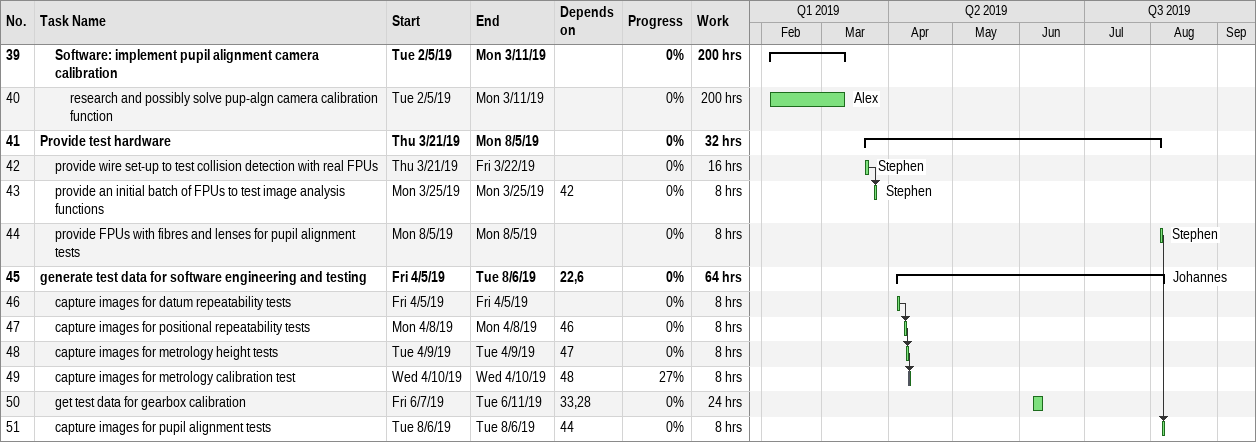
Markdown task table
| ID | Level | Task | Start | Finish | Predecessors | Resources | % complete | Work (h) |
|---|---|---|---|---|---|---|---|---|
| 39 | 2 | **Software: implement pupil alignment camera calibration** | 2019-02-05 | 2019-03-11 |  |  | 0 | 200 |
| 40 | 3 | research and possibly solve pup-algn camera calibration function | 2019-02-05 | 2019-03-11 |  | Alex | 0 | 200 |
| 41 | 1 | **Provide test hardware** | 2019-03-21 | 2019-08-05 |  |  | 0 | 32 |
| 42 | 2 | provide wire set-up to test collision detection with real FPUs | 2019-03-21 | 2019-03-22 |  | Stephen | 0 | 16 |
| 43 | 2 | provide an initial batch of FPUs to test image analysis functions | 2019-03-25 | 2019-03-25 | 42 | Stephen | 0 | 8 |
| 44 | 2 | provide FPUs with fibres and lenses for pupil alignment tests | 2019-08-05 | 2019-08-05 |  | Stephen | 0 | 8 |
| 45 | 1 | **generate test data for software engineering and testing** | 2019-04-05 | 2019-08-06 | 22, 6 | Johannes | 0 | 64 |
| 46 | 2 | capture images for datum repeatability tests | 2019-04-05 | 2019-04-05 |  |  | 0 | 8 |
| 47 | 2 | capture images for positional repeatability tests | 2019-04-08 | 2019-04-08 | 46 |  | 0 | 8 |
| 48 | 2 | capture images for metrology height tests | 2019-04-09 | 2019-04-09 | 47 |  | 0 | 8 |
| 49 | 2 | capture images for metrology calibration test | 2019-04-10 | 2019-04-10 | 48 |  | 27 | 8 |
| 50 | 2 | get test data for gearbox calibration | 2019-06-07 | 2019-06-11 | 33, 28 |  | 0 | 24 |
| 51 | 2 | capture images for pupil alignment tests | 2019-08-06 | 2019-08-06 | 44 |  | 0 | 8 |
